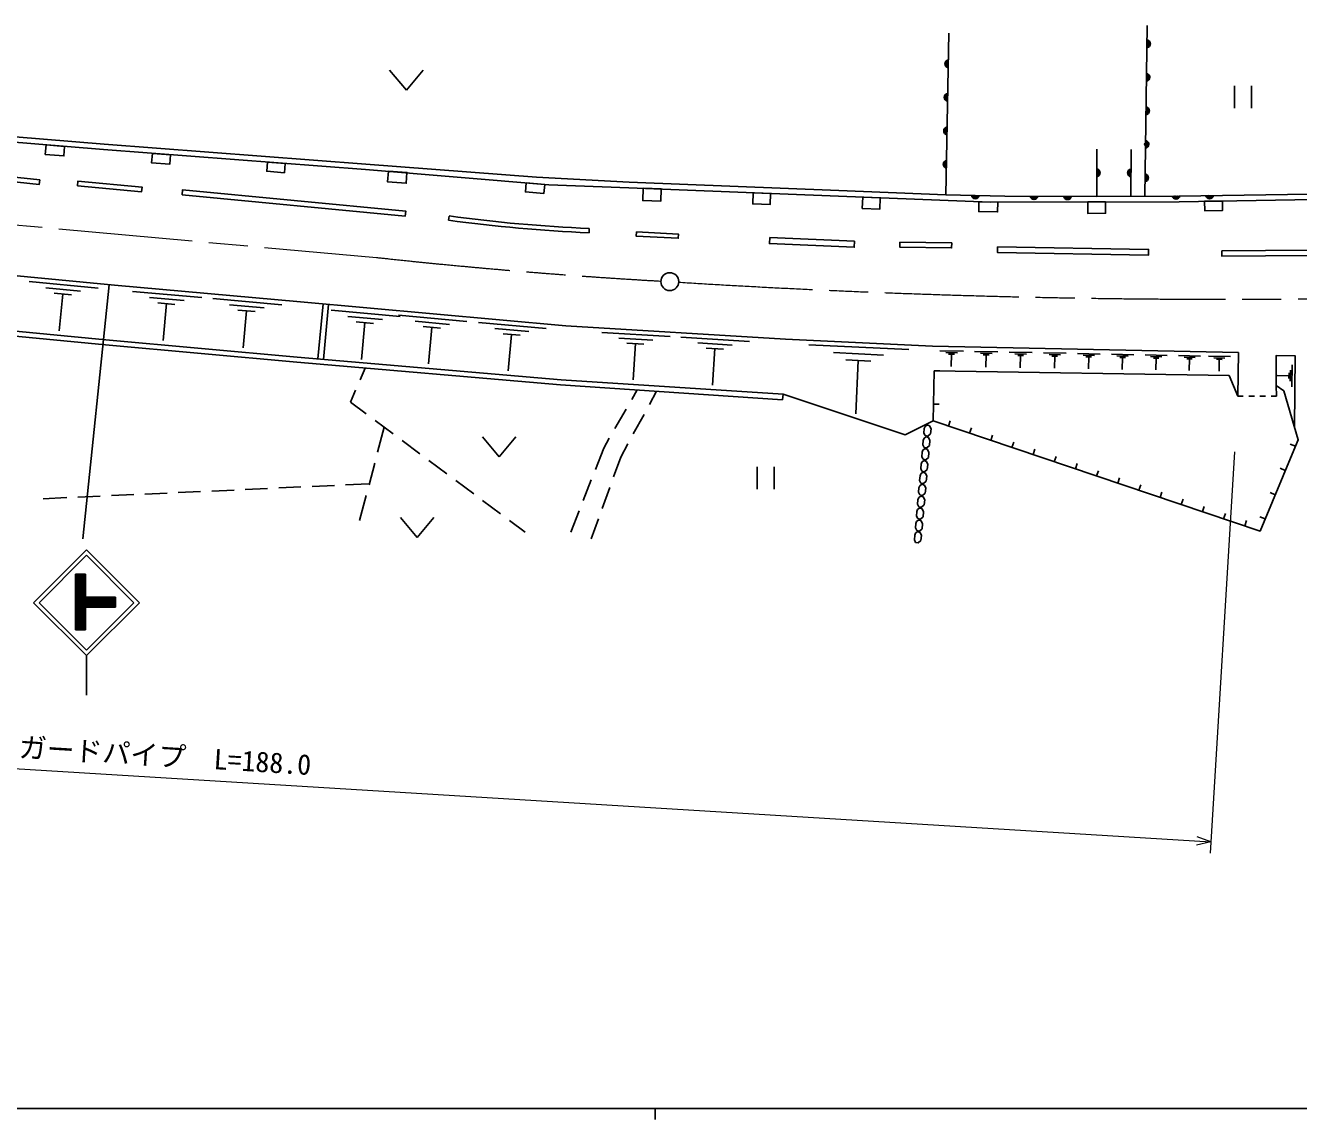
# Model space of a CAD drawing. Units: millimetres, scale not verified. Extents: x 40000 to 680000, y 20000 to 380000.
# Drawn here: x 211592 to 325617, y 204000 to 302009 of the extents above; entities that cross this region are included whole.
import ezdxf
from ezdxf.enums import TextEntityAlignment as Align

# ---------------------------------------------------------------- set-up
doc = ezdxf.new("R2010")
doc.units = ezdxf.units.MM
doc.header["$LTSCALE"] = 1000
doc.linetypes.add('CHAIN', pattern=[18.5, 12, -1.5, 3.5, -1.5])
for name, color, linetype, lineweight in [('M-BGD', 7, 'Continuous', 25), ('M-BMK', 2, 'CHAIN', 13), ('M-BMK-SRVR', 3, 'Continuous', 25), ('M-STR-HTXT', 7, 'Continuous', 13), ('M-STR-STRC', 7, 'Continuous', 25), ('M-TTL-BAND', 7, 'Continuous', 25)]:
    doc.layers.add(name, color=color, linetype=linetype, lineweight=lineweight)
doc.styles.add('ＭＳ ゴシック', font='')
doc.styles.get('ＭＳ ゴシック').set_extended_font_data('MS Gothic')

msp = doc.modelspace()

# ---------------------------------------------------------------- linework, layer by layer
at = {"layer": 'M-BGD'}
for p, q in [((312074, 302009), (311846, 286712)), ((244207, 298009), (245707, 296209)), ((245707, 296209), (247207, 298009)), ((319894, 296608), (319894, 294608)), ((321394, 296608), (321394, 294608)), ((307541, 286700), (307541, 290927)), ((310630, 290892), (310583, 286708)), ((249531, 284940), (249481, 284563)), ((262085, 283820), (262068, 283440)), ((211927, 279070), (218102, 278477)), ((213431, 278510), (216519, 278214)), ((214163, 278024), (215707, 277876)), ((214935, 277950), (214619, 274657)), ((221192, 278191), (227376, 277637)), ((222701, 277641), (225793, 277364)), ((223437, 277159), (224983, 277021)), ((224210, 277090), (223915, 273792)), ((228362, 277549), (234567, 276993)), ((229876, 276997), (232979, 276719)), ((230615, 276513), (232166, 276374)), ((231390, 276444), (231094, 273134)), ((237779, 272132), (238243, 277065)), ((238277, 272085), (238741, 277018)), ((238964, 276495), (245153, 275937)), ((240474, 275943), (243568, 275664)), ((244997, 276054), (251135, 275501)), ((241211, 275461), (242758, 275321)), ((241984, 275391), (241687, 272091)), ((246495, 275507), (249564, 275230)), ((247225, 275029), (248760, 274890)), ((247992, 274960), (247697, 271686)), ((252156, 275409), (258244, 274861)), ((253641, 274866), (256686, 274592)), ((254366, 274392), (255888, 274255)), ((255127, 274323), (254834, 271076)), ((263223, 274507), (269329, 274133)), ((264724, 274006), (267778, 273819)), ((270305, 274073), (276456, 273697)), ((265463, 273552), (266989, 273459)), ((266226, 273506), (266027, 270249)), ((271818, 273569), (274893, 273381)), ((272561, 273112), (274099, 273018)), ((273330, 273065), (273130, 269784)), ((281757, 273402), (290719, 272980)), ((283970, 272699), (288450, 272488)), ((320239, 272726), (292837, 273280)), ((293493, 272867), (295594, 272825)), ((294015, 272716), (295066, 272695)), ((294275, 272571), (294800, 272560)), ((294538, 272566), (294515, 271445)), ((296604, 272804), (298686, 272762)), ((297121, 272655), (298163, 272634)), ((299695, 272742), (301759, 272700)), ((300209, 272594), (301240, 272573)), ((302768, 272679), (304813, 272638)), ((303277, 272533), (304299, 272512)), ((305822, 272618), (307848, 272577)), ((308857, 272556), (310864, 272516)), ((320192, 268796), (320239, 272726)), ((285062, 272049), (287302, 271943)), ((286182, 271996), (285957, 267216)), ((297379, 272511), (297900, 272500)), ((297639, 272505), (297617, 271395)), ((300464, 272451), (300980, 272440)), ((300722, 272446), (300699, 271345)), ((303529, 272391), (304041, 272381)), ((303785, 272386), (303763, 271296)), ((306326, 272472), (307339, 272452)), ((306576, 272332), (307083, 272322)), ((306829, 272327), (306808, 271247)), ((309356, 272412), (310359, 272392)), ((309604, 272273), (310106, 272263)), ((309855, 272268), (309833, 271198)), ((311873, 272495), (313862, 272455)), ((312367, 272353), (313362, 272333)), ((312613, 272215), (313110, 272205)), ((312862, 272210), (312840, 271150)), ((314871, 272435), (316841, 272395)), ((315360, 272293), (316345, 272273)), ((315604, 272157), (316096, 272147)), ((315850, 272152), (315829, 271101)), ((317542, 272381), (319512, 272341)), ((318032, 272239), (319017, 272219)), ((318276, 272103), (318768, 272093)), ((318522, 272098), (318501, 271047)), ((325041, 271610), (325003, 269640)), ((241562, 270251), (242023, 271318)), ((292978, 271069), (293478, 271060)), ((292978, 271069), (319397, 270644)), ((319397, 270644), (320192, 268796)), ((324760, 270630), (323709, 270650)), ((324764, 270876), (324755, 270384)), ((324900, 271120), (324881, 270135)), ((240706, 268266), (241166, 269333)), ((265889, 268488), (266390, 269355)), ((268125, 269237), (267474, 268046)), ((242112, 267220), (240706, 268266)), ((279461, 268969), (279402, 268468)), ((292920, 268080), (293420, 268070)), ((320192, 268796), (320662, 268797)), ((321162, 268799), (321662, 268801)), ((322162, 268802), (322662, 268804)), ((323162, 268806), (323632, 268807)), ((264388, 265890), (265389, 267622)), ((266995, 267168), (266036, 265413)), ((244519, 265429), (242914, 266623)), ((243731, 266015), (243135, 263770)), ((292095, 265905), (292059, 265501)), ((292165, 266087), (292095, 265905)), ((292354, 266233), (292165, 266087)), ((292578, 266147), (292354, 266233)), ((292703, 265878), (292578, 266147)), ((292649, 265435), (292703, 265878)), ((294265, 266122), (294425, 266596)), ((296160, 265483), (296320, 265957)), ((246926, 263639), (245321, 264833)), ((252527, 265158), (254027, 263358)), ((254027, 263358), (255527, 265158)), ((263386, 264157), (263887, 265025)), ((292001, 264842), (291965, 264438)), ((292071, 265024), (292001, 264842)), ((292059, 265501), (292175, 265274)), ((292259, 265170), (292071, 265024)), ((292175, 265274), (292414, 265225)), ((292483, 265084), (292259, 265170)), ((292414, 265225), (292649, 265435)), ((292608, 264815), (292483, 265084)), ((292555, 264372), (292608, 264815)), ((298055, 264844), (298215, 265318)), ((299951, 264205), (300110, 264679)), ((262637, 262244), (263386, 264157)), ((265557, 264535), (264907, 263344)), ((291906, 263779), (291870, 263375)), ((291976, 263961), (291906, 263779)), ((291965, 264438), (292080, 264211)), ((292165, 264107), (291976, 263961)), ((292080, 264211), (292319, 264162)), ((292388, 264021), (292165, 264107)), ((292319, 264162), (292555, 264372)), ((292513, 263752), (292388, 264021)), ((292460, 263309), (292513, 263752)), ((301846, 263566), (302006, 264040)), ((303741, 262928), (303901, 263401)), ((325340, 264315), (324878, 264507)), ((242878, 262803), (242364, 260870)), ((249333, 261848), (247728, 263042)), ((264907, 263344), (264267, 261568)), ((277143, 262474), (277143, 260474)), ((278643, 262474), (278643, 260474)), ((291812, 262716), (291776, 262312)), ((291776, 262312), (291891, 262085)), ((291882, 262898), (291812, 262716)), ((291870, 263375), (291986, 263148)), ((292070, 263044), (291882, 262898)), ((291986, 263148), (292225, 263099)), ((292294, 262958), (292070, 263044)), ((292225, 263099), (292460, 263309)), ((292419, 262689), (292294, 262958)), ((292366, 262246), (292419, 262689)), ((305636, 262289), (305796, 262762)), ((324434, 262143), (323973, 262336)), ((251740, 260057), (250135, 261251)), ((261545, 259450), (262273, 261313)), ((291717, 261653), (291681, 261249)), ((291681, 261249), (291797, 261021)), ((291787, 261835), (291717, 261653)), ((291976, 261981), (291787, 261835)), ((291891, 262085), (292130, 262036)), ((292199, 261895), (291976, 261981)), ((292036, 260973), (292271, 261183)), ((292130, 262036), (292366, 262246)), ((292324, 261626), (292199, 261895)), ((292271, 261183), (292324, 261626)), ((307531, 261650), (307691, 262124)), ((309427, 261011), (309586, 261485)), ((221286, 259983), (219288, 259892)), ((224283, 260120), (222285, 260028)), ((227280, 260256), (225282, 260165)), ((230277, 260393), (228279, 260302)), ((233274, 260530), (231276, 260438)), ((236271, 260666), (234273, 260575)), ((239268, 260803), (237270, 260712)), ((242384, 260945), (240267, 260848)), ((263929, 260627), (263252, 258745)), ((291622, 260590), (291586, 260186)), ((291586, 260186), (291702, 259958)), ((291692, 260772), (291622, 260590)), ((291881, 260918), (291692, 260772)), ((291797, 261021), (292036, 260973)), ((292105, 260832), (291881, 260918)), ((291941, 259910), (292176, 260120)), ((292230, 260563), (292105, 260832)), ((292176, 260120), (292230, 260563)), ((311322, 260372), (311482, 260846)), ((313217, 259733), (313377, 260207)), ((323529, 259972), (323068, 260164)), ((215293, 259710), (213175, 259613)), ((218289, 259846), (216292, 259755)), ((242108, 259904), (241511, 257658)), ((254147, 258267), (252542, 259460)), ((291528, 259527), (291492, 259123)), ((291492, 259123), (291607, 258895)), ((291598, 259709), (291528, 259527)), ((291786, 259855), (291598, 259709)), ((291607, 258895), (291846, 258847)), ((291702, 259958), (291941, 259910)), ((292010, 259769), (291786, 259855)), ((291846, 258847), (292082, 259056)), ((292135, 259500), (292010, 259769)), ((292082, 259056), (292135, 259500)), ((315112, 259094), (315272, 259568)), ((317007, 258455), (317167, 258929)), ((245183, 257932), (246683, 256132)), ((246683, 256132), (248183, 257932)), ((260432, 256606), (261180, 258519)), ((262914, 257804), (262274, 256027)), ((291433, 258464), (291397, 258060)), ((291397, 258060), (291513, 257832)), ((291597, 257729), (291409, 257583)), ((291503, 258646), (291433, 258464)), ((291692, 258792), (291503, 258646)), ((291513, 257832), (291752, 257784)), ((291821, 257643), (291597, 257729)), ((291915, 258706), (291692, 258792)), ((291752, 257784), (291987, 257993)), ((292040, 258437), (291915, 258706)), ((291987, 257993), (292040, 258437)), ((318903, 257816), (319062, 258290)), ((322624, 257800), (322162, 257992)), ((256355, 256624), (254949, 257670)), ((291339, 257401), (291303, 256997)), ((291303, 256997), (291418, 256769)), ((291503, 256665), (291314, 256520)), ((291409, 257583), (291339, 257401)), ((291418, 256769), (291657, 256721)), ((291726, 256580), (291503, 256665)), ((291657, 256721), (291893, 256930)), ((291851, 256311), (291726, 256580)), ((291946, 257374), (291821, 257643)), ((291893, 256930), (291946, 257374)), ((320798, 257177), (320958, 257651)), ((291244, 256338), (291208, 255934)), ((291208, 255934), (291324, 255706)), ((291314, 256520), (291244, 256338)), ((291324, 255706), (291563, 255658)), ((291563, 255658), (291798, 255867)), ((291798, 255867), (291851, 256311))]:
    msp.add_line(p, q, dxfattribs=at)
for points in [[(294287, 301308), (294036, 286833), (299306, 286724), (307541, 286700)], [(191770, 293094), (218591, 290883), (242034, 289093), (258474, 287734), (265623, 287477), (284416, 286714), (298042, 286173), (314924, 286220), (330448, 286466), (344884, 286855), (365377, 287935), (378565, 288758), (396019, 289987), (416391, 291674)], [(191796, 293593), (218631, 291381), (242070, 289591), (257356, 288421), (265650, 287976), (284436, 287214), (294036, 286833)], [(307541, 286700), (314920, 286720), (330438, 286966), (344865, 287355), (365348, 288434), (378532, 289257)], [(292837, 273280), (279677, 273900), (259988, 275105), (236229, 277246), (219577, 278738), (196168, 280984), (176901, 282528), (160880, 283774), (140648, 285020), (112870, 286160)], [(189654, 276176), (196031, 275568), (218756, 273410), (235894, 271841), (259525, 269823), (279402, 268468)], [(189681, 276625), (196074, 276016), (218798, 273858), (235934, 272289), (259559, 270271), (279461, 268969), (290376, 265343), (292891, 266585)], [(323632, 268807), (323608, 269767), (323608, 272434), (325316, 272410), (325265, 266010)], [(325340, 264315), (322171, 256714), (292891, 266585), (292978, 271069)], [(325340, 264315), (325597, 264900), (324287, 269275), (323608, 269767)]]:
    msp.add_lwpolyline(points, dxfattribs=at)
for points in [[(213440, 291307), (215103, 291170), (215033, 290319), (213370, 290456)], [(195878, 289592), (212826, 287774), (212868, 288166), (195920, 289985)], [(222959, 290549), (224579, 290425), (224514, 289569), (222894, 289693)], [(233269, 289762), (234853, 289641), (234791, 288821), (233206, 288942)], [(244096, 288951), (245765, 288837), (245700, 287880), (244030, 287994)], [(216238, 287642), (221999, 287112), (222037, 287529), (216277, 288059)], [(256439, 287902), (258100, 287765), (258034, 286967), (256373, 287104)], [(266926, 287424), (268532, 287359), (268487, 286257), (266881, 286322)], [(225625, 286837), (245614, 284928), (245657, 285386), (225669, 287294)], [(276775, 287024), (278323, 286961), (278283, 285958), (276734, 286021)], [(286586, 286628), (288159, 286565), (288119, 285559), (286547, 285621)], [(296997, 286215), (298681, 286175), (298660, 285300), (296976, 285339)], [(317200, 286256), (318807, 286282), (318820, 285442), (317213, 285417)], [(306739, 286198), (308335, 286202), (308338, 285182), (306742, 285177)], [(266309, 283521), (270080, 283320), (270060, 282942), (266289, 283143)], [(278253, 283002), (285844, 282679), (285821, 282141), (278230, 282463)], [(289901, 282590), (294549, 282527), (294543, 282087), (289895, 282150)], [(298654, 282186), (312185, 281944), (312176, 281429), (298645, 281671)], [(318750, 281829), (326564, 281892), (326568, 281394), (318754, 281332)]]:
    msp.add_lwpolyline(points, close=True, dxfattribs=at)
for centre, radius, start, end in [((311995, 300361), 354, 277.94312, 80.3483), ((311995, 300361), 283, 280.16716, 78.12426), ((311995, 300361), 212, 283.91349, 74.37794), ((311995, 300361), 142, 291.62522, 66.66621), ((311995, 300361), 100, 301.94288, 56.34855), ((294294, 298569), 354, 97.80331, 260.20849), ((294294, 298569), 283, 100.02735, 257.98445), ((294294, 298569), 212, 103.77368, 254.23813), ((294294, 298569), 142, 111.48541, 246.5264), ((294294, 298569), 100, 121.80307, 236.20873), ((311951, 297361), 354, 277.94312, 80.3483), ((311951, 297361), 283, 280.16716, 78.12426), ((311951, 297361), 212, 283.91349, 74.37794), ((311951, 297361), 142, 291.62522, 66.66621), ((311951, 297361), 100, 301.94288, 56.34855), ((294242, 295569), 354, 97.80331, 260.20849), ((294242, 295569), 283, 100.02735, 257.98445), ((294242, 295569), 212, 103.77368, 254.23813), ((294242, 295569), 142, 111.48541, 246.5264), ((294242, 295569), 100, 121.80307, 236.20873), ((311906, 294361), 354, 277.94312, 80.3483), ((311906, 294361), 283, 280.16716, 78.12426), ((311906, 294361), 212, 283.91349, 74.37794), ((311906, 294361), 142, 291.62522, 66.66621), ((311906, 294361), 100, 301.94288, 56.34855), ((294190, 292570), 354, 97.80331, 260.20849), ((294190, 292570), 283, 100.02735, 257.98445), ((294190, 292570), 212, 103.77368, 254.23813), ((294190, 292570), 142, 111.48541, 246.5264), ((294190, 292570), 100, 121.80307, 236.20873), ((311970, 291360), 142, 111.62522, 246.66621), ((311970, 291360), 100, 121.94288, 236.34855), ((311861, 291362), 354, 277.94312, 80.3483), ((311861, 291362), 283, 280.16716, 78.12426), ((311861, 291362), 212, 283.91349, 74.37794), ((294138, 289570), 354, 97.80331, 260.20849), ((294138, 289570), 283, 100.02735, 257.98445), ((294138, 289570), 212, 103.77368, 254.23813), ((294138, 289570), 142, 111.48541, 246.5264), ((294138, 289570), 100, 121.80307, 236.20873), ((307487, 288813), 354, 278.80328, 81.20846), ((307487, 288813), 283, 281.02732, 78.98442), ((307487, 288813), 212, 284.77365, 75.2381), ((307487, 288813), 142, 292.48538, 67.52637), ((307487, 288813), 100, 302.80304, 57.20871), ((310661, 288799), 354, 98.1437, 260.54888), ((310661, 288799), 283, 100.36774, 258.32484), ((310661, 288799), 212, 104.11406, 254.57851), ((310661, 288799), 142, 111.82579, 246.86678), ((310661, 288799), 100, 122.14345, 236.54912), ((311816, 288362), 354, 277.94312, 80.3483), ((311816, 288362), 283, 280.16716, 78.12426), ((311816, 288362), 212, 283.91349, 74.37794), ((311816, 288362), 142, 291.62522, 66.66621), ((311816, 288362), 100, 301.94288, 56.34855), ((296672, 286832), 354, 187.61192, 350.0171), ((296672, 286832), 283, 189.83596, 347.79306), ((296672, 286832), 212, 193.58228, 344.04673), ((296672, 286832), 142, 201.29401, 336.335), ((296672, 286832), 100, 211.61168, 326.01734), ((301924, 286770), 354, 188.63127, 351.03644), ((301924, 286770), 283, 190.8553, 348.8124), ((301924, 286770), 212, 194.60163, 345.06608), ((301924, 286770), 142, 202.31336, 337.35435), ((301924, 286770), 100, 212.63102, 327.03669), ((304924, 286762), 354, 188.63127, 351.03644), ((304924, 286762), 283, 190.8553, 348.8124), ((304924, 286762), 212, 194.60163, 345.06608), ((304924, 286762), 142, 202.31336, 337.35435), ((304924, 286762), 100, 212.63102, 327.03669), ((314646, 286797), 354, 189.43707, 351.84225), ((314646, 286797), 283, 191.66111, 349.61821), ((314646, 286797), 212, 195.40743, 345.87188), ((314646, 286797), 142, 203.11916, 338.16015), ((314646, 286797), 100, 213.43683, 327.84249), ((317646, 286831), 354, 189.43707, 351.84225), ((317646, 286831), 283, 191.66111, 349.61821), ((317646, 286831), 212, 195.40743, 345.87188), ((317646, 286831), 142, 203.11916, 338.16015), ((317646, 286831), 100, 213.43683, 327.84249), ((268156, 422780), 139473, 262.30498, 267.49824), ((268156, 422780), 139092, 262.30498, 267.49824)]:
    msp.add_arc(centre, radius, start, end, dxfattribs=at)
at = {"layer": 'M-BMK'}
msp.add_line((196143, 285461), (243020, 281225), dxfattribs=at)
for centre, radius, start, end in [((296778, 773475), 495176, 263.76751, 266.72675), ((318897, 1057020), 779537, 266.41118, 273.62935)]:
    msp.add_arc(centre, radius, start, end, dxfattribs=at)
at = {"layer": 'M-BMK-SRVR'}
msp.add_circle((269303, 279061), 800, dxfattribs=at)
at = {"layer": 'M-STR-HTXT'}
for p, q in [((319887, 263805), (317687, 227872)), ((130197, 240353), (317748, 228870)), ((317748, 228870), (316523, 229321)), ((317748, 228870), (316477, 228572))]:
    msp.add_line(p, q, dxfattribs=at)
at = {"layer": 'M-STR-STRC'}
for p, q in [((219078, 278784), (216718, 256016)), ((212317, 250302), (217054, 255040)), ((212812, 250302), (217054, 254545)), ((217054, 255040), (221792, 250302)), ((217054, 254545), (221297, 250302)), ((216072, 252841), (216072, 247875)), ((216972, 252841), (216072, 252841)), ((216072, 252714), (216199, 252841)), ((216072, 252573), (216340, 252841)), ((216072, 252431), (216482, 252841)), ((216072, 252290), (216623, 252841)), ((216072, 252148), (216764, 252841)), ((216072, 252007), (216906, 252841)), ((216972, 251924), (216072, 252824)), ((216072, 251865), (216972, 252765)), ((216972, 251783), (216072, 252683)), ((216072, 251724), (216972, 252624)), ((216972, 251641), (216072, 252541)), ((216072, 251583), (216972, 252483)), ((216972, 251500), (216072, 252400)), ((216072, 251441), (216972, 252341)), ((216972, 251358), (216072, 252258)), ((216072, 251300), (216972, 252200)), ((216972, 251217), (216072, 252117)), ((216072, 251158), (216972, 252058)), ((216972, 252065), (216197, 252841)), ((216972, 252207), (216338, 252841)), ((216972, 252348), (216480, 252841)), ((216972, 252490), (216621, 252841)), ((216972, 252631), (216763, 252841)), ((216972, 252773), (216904, 252841)), ((216972, 252841), (216972, 250808)), ((216972, 251075), (216072, 251975)), ((216072, 251017), (216972, 251917)), ((216972, 250934), (216072, 251834)), ((216072, 250875), (216972, 251775)), ((217857, 249908), (216072, 251693)), ((216072, 250734), (216972, 251634)), ((217715, 249908), (216072, 251551)), ((216072, 250593), (216972, 251493)), ((217574, 249908), (216072, 251410)), ((216072, 250451), (216972, 251351)), ((217432, 249908), (216072, 251268)), ((216072, 250310), (216972, 251210)), ((217291, 249908), (216072, 251127)), ((216072, 250168), (216972, 251068)), ((217150, 249908), (216072, 250985)), ((216072, 250027), (216972, 250927)), ((212317, 250302), (217054, 245565)), ((212812, 250302), (217054, 246060)), ((217008, 249908), (216072, 250844)), ((216072, 249885), (216995, 250808)), ((216072, 249744), (217136, 250808)), ((216072, 249603), (217278, 250808)), ((216072, 249461), (217419, 250808)), ((216072, 249320), (217560, 250808)), ((216072, 249178), (217702, 250808)), ((216072, 249037), (217843, 250808)), ((216972, 249803), (216072, 250703)), ((216972, 249661), (216072, 250561)), ((216972, 249520), (216072, 250420)), ((216972, 249378), (216072, 250278)), ((216972, 249237), (216072, 250137)), ((216972, 249095), (216072, 249995)), ((216972, 248954), (216072, 249854)), ((216072, 248895), (216972, 249795)), ((216972, 250808), (219665, 250808)), ((219665, 249908), (216972, 249908)), ((216972, 249908), (216972, 247875)), ((217054, 246060), (221297, 250302)), ((217054, 245565), (221792, 250302)), ((217085, 249908), (217985, 250808)), ((217998, 249908), (217098, 250808)), ((217226, 249908), (218126, 250808)), ((218140, 249908), (217240, 250808)), ((217368, 249908), (218268, 250808)), ((218281, 249908), (217381, 250808)), ((217509, 249908), (218409, 250808)), ((218422, 249908), (217522, 250808)), ((217650, 249908), (218550, 250808)), ((218564, 249908), (217664, 250808)), ((217792, 249908), (218692, 250808)), ((218705, 249908), (217805, 250808)), ((217933, 249908), (218833, 250808)), ((218847, 249908), (217947, 250808)), ((218075, 249908), (218975, 250808)), ((218988, 249908), (218088, 250808)), ((218216, 249908), (219116, 250808)), ((219130, 249908), (218230, 250808)), ((218357, 249908), (219257, 250808)), ((219271, 249908), (218371, 250808)), ((218499, 249908), (219399, 250808)), ((219412, 249908), (218512, 250808)), ((218640, 249908), (219540, 250808)), ((219554, 249908), (218654, 250808)), ((218782, 249908), (219665, 250791)), ((219665, 249938), (218795, 250808)), ((218923, 249908), (219665, 250650)), ((219665, 250080), (218937, 250808)), ((219065, 249908), (219665, 250508)), ((219665, 250221), (219078, 250808)), ((219206, 249908), (219665, 250367)), ((219665, 250363), (219220, 250808)), ((219347, 249908), (219665, 250226)), ((219665, 250504), (219361, 250808)), ((219489, 249908), (219665, 250084)), ((219665, 250646), (219502, 250808)), ((219630, 249908), (219665, 249943)), ((219665, 250787), (219644, 250808)), ((219665, 250808), (219665, 249908)), ((216972, 248813), (216072, 249713)), ((216072, 248754), (216972, 249654)), ((216972, 248671), (216072, 249571)), ((216072, 248613), (216972, 249513)), ((216972, 248530), (216072, 249430)), ((216072, 248471), (216972, 249371)), ((216972, 248388), (216072, 249288)), ((216072, 248330), (216972, 249230)), ((216972, 248247), (216072, 249147)), ((216072, 248188), (216972, 249088)), ((216972, 248105), (216072, 249005)), ((216072, 248047), (216972, 248947)), ((216972, 247964), (216072, 248864)), ((216072, 247906), (216972, 248806)), ((216919, 247875), (216072, 248722)), ((216778, 247875), (216072, 248581)), ((216184, 247875), (216972, 248664)), ((216636, 247875), (216072, 248440)), ((216495, 247875), (216072, 248298)), ((216353, 247875), (216072, 248157)), ((216212, 247875), (216072, 248015)), ((216972, 247875), (216072, 247875)), ((216325, 247875), (216972, 248523)), ((216466, 247875), (216972, 248381)), ((216608, 247875), (216972, 248240)), ((216749, 247875), (216972, 248098)), ((216891, 247875), (216972, 247957)), ((217054, 245565), (217054, 242009))]:
    msp.add_line(p, q, dxfattribs=at)
at = {"layer": 'M-TTL-BAND'}
for p, q in [((40000, 205000), (579000, 205000)), ((268000, 205000), (268000, 204000))]:
    msp.add_line(p, q, dxfattribs=at)

# ---------------------------------------------------------------- texts
at = {"layer": 'M-STR-HTXT', "style": 'ＭＳ ゴシック'}
msp.add_text('ガードパイプ  L=188.0', height=1833, rotation=356.496, dxfattribs=at).set_placement((224003, 235111), align=Align.BOTTOM_CENTER)

doc.saveas('drawing.dxf')
